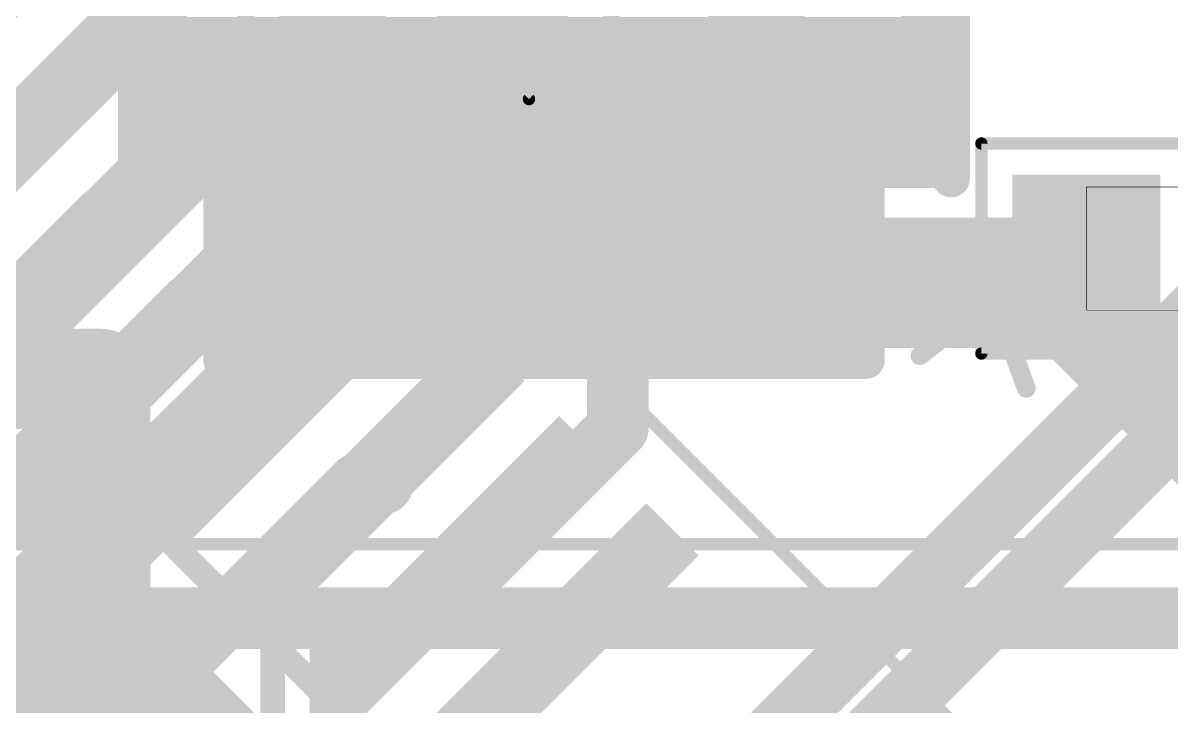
# Model space of a CAD drawing. Extents: x -4.1 to 63.7, y 1.1 to 51.7.
# Drawn here: x 23.687 to 28.343, y 14.043 to 16.815 of the extents above; entities that cross this region are included whole.
import ezdxf

# ---------------------------------------------------------------- set-up
doc = ezdxf.new("R2010")
doc.units = 0
for name, color, linetype in [('1', 12, 'CONTINUOUS'), ('15', 30, 'CONTINUOUS'), ('16', 132, 'CONTINUOUS'), ('18', 110, 'CONTINUOUS'), ('2', 41, 'CONTINUOUS'), ('21', 253, 'CONTINUOUS'), ('22', 253, 'CONTINUOUS'), ('39', 12, 'CONTINUOUS'), ('40', 132, 'CONTINUOUS'), ('51', 253, 'CONTINUOUS'), ('52', 253, 'CONTINUOUS')]:
    doc.layers.add(name, color=color, linetype=linetype)

# ---------------------------------------------------------------- blocks, each defined once
blk = doc.blocks.new('RECT')
blk.add_solid([(-0.5, -0.5), (0.5, -0.5), (-0.5, 0.5), (0.5, 0.5)])
blk = doc.blocks.new('ROUNDV')
at = {"const_width": 0.5}
blk.add_lwpolyline([(0, -0.25, 1), (0, 0.25, 1), (0, -0.25)], format="xyb", dxfattribs=at)

msp = doc.modelspace()

# ---------------------------------------------------------------- linework, layer by layer
at = {"layer": '1'}
for points, const_width in [([(23.6786, 16.3604), (25.0105, 17.6923)], 0.25), ([(26.9, 17.1), (26.1, 16.3)], 0.25), ([(24.3857, 15.6533), (25.0324, 16.3)], 0.25), ([(25.0324, 16.3), (26.1, 16.3)], 0.25), ([(24.0322, 16.0068), (23.4253, 15.4)], 0.3048), ([(24.7393, 15.2997), (25.3396, 15.9)], 0.25), ([(25.3396, 15.9), (25.9, 15.9)], 0.25), ([(25.9, 15.9), (26.1, 15.7)], 0.25), ([(26.1, 15.7), (27.9, 15.7)], 0.4064), ([(27.9, 15.7), (28.7, 14.9)], 0.4064), ([(24.3857, 15.6533), (23.5324, 14.8)], 0.3048), ([(26.1, 15.173), (26.1, 15.7)], 0.25), ([(26.1, 15.173), (25.5196, 14.5926)], 0.25), ([(24.285, 14.185), (25.0462, 14.9462)], 0.25), ([(25.0462, 14.9462), (25.0928, 14.9462)], 0.25), ([(25.1462, 14.9462), (25.0928, 14.9462)], 0.25), ([(25.4464, 14.5926), (25.5196, 14.5926)], 0.25), ([(25.8, 14.2391), (25.1679, 13.607)], 0.25), ([(24.285, 13.607), (24.285, 14.185)], 0.25)]:
    msp.add_lwpolyline(points, dxfattribs=dict(at, const_width=const_width))
for points, const_width in [([(23.6344, 16.4046, 1), (23.7228, 16.3162)], 0.125), ([(25.0324, 16.3625, 1), (25.0324, 16.2375)], 0.125), ([(25.0766, 16.2558, 1), (24.9883, 16.3442)], 0.125), ([(26.0558, 16.3442, 1), (26.1442, 16.2558)], 0.125), ([(26.1, 16.2375, 1), (26.1, 16.3625)], 0.125), ([(24.0861, 15.953, 1), (23.9783, 16.0607)], 0.1524), ([(25.3396, 15.9625, 1), (25.3396, 15.8375)], 0.125), ([(25.3838, 15.8558, 1), (25.2954, 15.9442)], 0.125), ([(25.9442, 15.9442, 1), (25.8558, 15.8558)], 0.125), ([(25.9, 15.8375, 1), (25.9, 15.9625)], 0.125), ([(26.1, 15.8016, 1), (26.1, 15.5984)], 0.2032), ([(27.9718, 15.7718, 1), (27.8282, 15.6282)], 0.2032), ([(27.9, 15.5984, 1), (27.9, 15.8016)], 0.2032), ([(24.4396, 15.5994, 1), (24.3319, 15.7072)], 0.1524), ([(26.1625, 15.7, 1), (26.0375, 15.7)], 0.125), ([(26.0558, 15.6558, 1), (26.1442, 15.7442)], 0.125), ([(24.3415, 15.6975, 1), (24.4299, 15.6091)], 0.125), ([(24.6951, 15.3439, 1), (24.7835, 15.2555)], 0.125), ([(26.1442, 15.1288, 1), (26.0558, 15.2172)], 0.125), ([(26.0375, 15.173, 1), (26.1625, 15.173)], 0.125), ([(25.0462, 15.0087, 1), (25.0462, 14.8837)], 0.125), ([(25.0904, 14.902, 1), (25.002, 14.9904)], 0.125), ([(25.0928, 15.0087, 1), (25.0928, 14.8837)], 0.125), ([(25.0928, 14.8837, 1), (25.0928, 15.0087)], 0.125), ([(25.1462, 14.8837, 1), (25.1462, 15.0087)], 0.125), ([(25.4464, 14.6551, 1), (25.4464, 14.5301)], 0.125), ([(25.5196, 14.5301, 1), (25.5196, 14.6551)], 0.125), ([(25.4754, 14.6368, 1), (25.5638, 14.5484)], 0.125), ([(25.8441, 14.1949, 1), (25.7558, 14.2833)], 0.125), ([(24.3475, 14.185, 1), (24.2225, 14.185)], 0.125), ([(24.2408, 14.2292, 1), (24.3292, 14.1408)], 0.125)]:
    msp.add_lwpolyline(points, format="xyb", dxfattribs=dict(at, const_width=const_width))
at = {"layer": '15'}
for points, const_width in [([(38.6, 25.8), (14.8, 2)], 0.25), ([(16, 2.8), (37.45, 24.25)], 0.254), ([(22.3, 13.6), (30.8, 22.1)], 0.25), ([(30.1, 22), (22.4, 14.3)], 0.3048)]:
    msp.add_lwpolyline(points, dxfattribs=dict(at, const_width=const_width))
at = {"layer": '16'}
for points, const_width in [([(26.75, 16.7778), (25.844, 17.6838)], 0.25), ([(26.75, 16.7778), (26.75, 16.1332)], 0.25), ([(25.8, 16.1332), (24.85, 16.1332)], 0.4064), ([(24.85, 15.55), (24.85, 16.1332)], 0.4064), ([(26.9832, 15.9), (26.75, 16.1332)], 0.25), ([(28, 15.9), (26.9832, 15.9)], 0.25), ([(23.6, 14.3), (24.85, 15.55)], 0.4064), ([(23.6, 14.3), (23.6, 12.635)], 0.4064)]:
    msp.add_lwpolyline(points, dxfattribs=dict(at, const_width=const_width))
for points, const_width in [([(26.8125, 16.7778, 1), (26.6875, 16.7778)], 0.125), ([(26.7058, 16.7336, 1), (26.7942, 16.822)], 0.125), ([(24.85, 16.2348, 1), (24.85, 16.0316)], 0.2032), ([(24.9516, 16.1332, 1), (24.7484, 16.1332)], 0.2032), ([(25.8, 16.0316, 1), (25.8, 16.2348)], 0.2032), ([(26.7942, 16.1774, 1), (26.7058, 16.089)], 0.125), ([(26.6875, 16.1332, 1), (26.8125, 16.1332)], 0.125), ([(26.9832, 15.9625, 1), (26.9832, 15.8375)], 0.125), ([(28, 15.8375, 1), (28, 15.9625)], 0.125), ([(26.939, 15.8558, 1), (27.0274, 15.9442)], 0.125), ([(24.9218, 15.4782, 1), (24.7782, 15.6218)], 0.2032), ([(24.7484, 15.55, 1), (24.9516, 15.55)], 0.2032), ([(23.7016, 14.3, 1), (23.4984, 14.3)], 0.2032), ([(23.5282, 14.3718, 1), (23.6718, 14.2282)], 0.2032)]:
    msp.add_lwpolyline(points, format="xyb", dxfattribs=dict(at, const_width=const_width))
at = {"layer": '2'}
for points, const_width in [([(19.3, 15.3714), (24, 15.3714)], 0.4064), ([(24, 15.3714), (24, 13.8)], 0.4064), ([(38.5, 14.4), (4.2, 14.4)], 0.25)]:
    msp.add_lwpolyline(points, dxfattribs=dict(at, const_width=const_width))
at = {"layer": '2', "const_width": 0.2032}
for points in [[(24.1016, 15.3714, 1), (23.8984, 15.3714)], [(24, 15.2698, 1), (24, 15.473)]]:
    msp.add_lwpolyline(points, format="xyb", dxfattribs=at)
at = {"layer": '21', "const_width": 0.2}
msp.add_lwpolyline([(19.0909, 19.4094), (25.667, 12.8333)], dxfattribs=at)
at = {"layer": '22'}
for points, const_width in [([(24.149, 16.184), (24.149, 18.216)], 0.1524), ([(27.451, 18.216), (27.451, 16.184)], 0.1524), ([(27.6232, 15.6979), (27.7558, 16.0626)], 0.0762), ([(27.6232, 15.6979), (27.3247, 15.93)], 0.0762), ([(27.3247, 15.4657), (27.6232, 15.6979)], 0.0762), ([(28.0211, 15.6979), (27.6232, 15.6979)], 0.0762), ([(27.6232, 15.6979), (27.7558, 15.3331)], 0.0762), ([(33.45, 14.375), (24.95, 14.375)], 0.2), ([(24.95, 14.375), (24.95, 3.225)], 0.2)]:
    msp.add_lwpolyline(points, dxfattribs=dict(at, const_width=const_width))
for points, const_width in [([(24.1109, 16.184, 1), (24.1871, 16.184)], 0.0762), ([(27.4129, 16.184, 1), (27.4891, 16.184)], 0.0762), ([(27.7737, 16.0561, 1), (27.7379, 16.0692)], 0.0381), ([(27.3364, 15.945, 1), (27.313, 15.915)], 0.0381), ([(27.6232, 15.7169, 1), (27.6232, 15.6788)], 0.0381), ([(27.6411, 15.7044, 1), (27.6053, 15.6914)], 0.0381), ([(27.6053, 15.7044, 1), (27.6411, 15.6914)], 0.0381), ([(27.6348, 15.6828, 1), (27.6115, 15.7129)], 0.0381), ([(27.6115, 15.6828, 1), (27.6348, 15.7129)], 0.0381), ([(28.0211, 15.6788, 1), (28.0211, 15.7169)], 0.0381), ([(27.313, 15.4808, 1), (27.3364, 15.4507)], 0.0381), ([(27.7379, 15.3266, 1), (27.7737, 15.3396)], 0.0381), ([(24.95, 14.425, 1), (24.95, 14.325)], 0.1), ([(25, 14.375, 1), (24.9, 14.375)], 0.1)]:
    msp.add_lwpolyline(points, format="xyb", dxfattribs=dict(at, const_width=const_width))
at = {"layer": '39', "const_width": 0.05}
for points in [[(25.7391, 16.5062), (27.0489, 17.8161)], [(25.1363, 17.109), (25.7391, 16.5062)]]:
    msp.add_lwpolyline(points, dxfattribs=at)
at = {"layer": '39', "const_width": 0.025}
for points in [[(25.7302, 16.5151, 1), (25.7479, 16.4974)], [(25.7302, 16.4974, 1), (25.7479, 16.5151)]]:
    msp.add_lwpolyline(points, format="xyb", dxfattribs=at)
at = {"layer": '40'}
for points, const_width in [([(24.1744, 18.1779), (24.1744, 16.2221)], 0.1524), ([(27.4256, 16.2221), (27.4256, 18.1779)], 0.1524), ([(24.1744, 18.1652), (24.1744, 16.2348)], 0.1524), ([(27.4256, 16.2348), (27.4256, 18.1652)], 0.1524), ([(24.1744, 16.764), (27.4256, 16.764)], 0.1524), ([(24.1744, 16.6116), (27.4256, 16.6116)], 0.1524), ([(24.1744, 16.4592), (27.4256, 16.4592)], 0.1524), ([(24.1744, 16.3068), (27.4256, 16.3068)], 0.1524), ([(27.5738, 15.4738), (27.5738, 16.3262)], 0.05), ([(27.5738, 16.3262), (29.4262, 16.3262)], 0.05), ([(24.1744, 16.2348), (24.5046, 16.2348)], 0.1524), ([(24.1744, 16.2221), (24.4944, 16.2221)], 0.1524), ([(24.4944, 16.2221), (24.4944, 15.4474)], 0.1524), ([(24.5046, 16.2348), (24.5046, 15.4474)], 0.1524), ([(27.0954, 15.4474), (27.0954, 16.2348)], 0.1524), ([(27.0954, 16.2348), (27.4256, 16.2348)], 0.1524), ([(27.1056, 15.4474), (27.1056, 16.2221)], 0.1524), ([(27.1056, 16.2221), (27.4256, 16.2221)], 0.1524), ([(24.4944, 16.1544), (27.1056, 16.1544)], 0.1524), ([(24.4944, 16.002), (27.1056, 16.002)], 0.1524), ([(24.4944, 15.8496), (27.1056, 15.8496)], 0.1524), ([(24.4944, 15.6972), (27.1056, 15.6972)], 0.1524), ([(24.4944, 15.5448), (27.1056, 15.5448)], 0.1524), ([(24.4944, 15.4474), (27.1056, 15.4474)], 0.1524), ([(24.5046, 15.4474), (27.0954, 15.4474)], 0.1524), ([(29.4262, 15.4738), (27.5738, 15.4738)], 0.05)]:
    msp.add_lwpolyline(points, dxfattribs=dict(at, const_width=const_width))
for points, const_width in [([(24.1744, 16.8021, 1), (24.1744, 16.7259)], 0.0762), ([(27.4256, 16.7259, 1), (27.4256, 16.8021)], 0.0762), ([(24.1744, 16.6497, 1), (24.1744, 16.5735)], 0.0762), ([(27.4256, 16.5735, 1), (27.4256, 16.6497)], 0.0762), ([(24.1744, 16.4973, 1), (24.1744, 16.4211)], 0.0762), ([(27.4256, 16.4211, 1), (27.4256, 16.4973)], 0.0762), ([(24.1744, 16.3449, 1), (24.1744, 16.2687)], 0.0762), ([(27.4256, 16.2687, 1), (27.4256, 16.3449)], 0.0762), ([(27.5863, 16.3262, 1), (27.5613, 16.3262)], 0.025), ([(27.5738, 16.3387, 1), (27.5738, 16.3137)], 0.025), ([(24.1744, 16.2729, 1), (24.1744, 16.1967)], 0.0762), ([(24.1744, 16.2602, 1), (24.1744, 16.184)], 0.0762), ([(24.5325, 16.2221, 1), (24.4563, 16.2221)], 0.0762), ([(24.5427, 16.2348, 1), (24.4665, 16.2348)], 0.0762), ([(24.4944, 16.184, 1), (24.4944, 16.2602)], 0.0762), ([(24.5046, 16.1967, 1), (24.5046, 16.2729)], 0.0762), ([(27.1335, 16.2348, 1), (27.0573, 16.2348)], 0.0762), ([(27.0954, 16.2729, 1), (27.0954, 16.1967)], 0.0762), ([(27.1437, 16.2221, 1), (27.0675, 16.2221)], 0.0762), ([(27.1056, 16.2602, 1), (27.1056, 16.184)], 0.0762), ([(27.4256, 16.1967, 1), (27.4256, 16.2729)], 0.0762), ([(27.4256, 16.184, 1), (27.4256, 16.2602)], 0.0762), ([(24.1363, 16.2348, 1), (24.2125, 16.2348)], 0.0762), ([(24.1363, 16.2221, 1), (24.2125, 16.2221)], 0.0762), ([(27.3875, 16.2348, 1), (27.4637, 16.2348)], 0.0762), ([(27.3875, 16.2221, 1), (27.4637, 16.2221)], 0.0762), ([(24.4944, 16.1925, 1), (24.4944, 16.1163)], 0.0762), ([(27.1056, 16.1163, 1), (27.1056, 16.1925)], 0.0762), ([(24.4944, 16.0401, 1), (24.4944, 15.9639)], 0.0762), ([(27.1056, 15.9639, 1), (27.1056, 16.0401)], 0.0762), ([(24.4944, 15.8877, 1), (24.4944, 15.8115)], 0.0762), ([(27.1056, 15.8115, 1), (27.1056, 15.8877)], 0.0762), ([(24.4944, 15.7353, 1), (24.4944, 15.6591)], 0.0762), ([(27.1056, 15.6591, 1), (27.1056, 15.7353)], 0.0762), ([(24.4944, 15.5829, 1), (24.4944, 15.5067)], 0.0762), ([(27.1056, 15.5067, 1), (27.1056, 15.5829)], 0.0762), ([(24.4944, 15.4855, 1), (24.4944, 15.4093)], 0.0762), ([(24.5046, 15.4855, 1), (24.5046, 15.4093)], 0.0762), ([(27.0954, 15.4093, 1), (27.0954, 15.4855)], 0.0762), ([(27.1056, 15.4093, 1), (27.1056, 15.4855)], 0.0762), ([(24.4563, 15.4474, 1), (24.5325, 15.4474)], 0.0762), ([(24.4665, 15.4474, 1), (24.5427, 15.4474)], 0.0762), ([(27.0573, 15.4474, 1), (27.1335, 15.4474)], 0.0762), ([(27.0675, 15.4474, 1), (27.1437, 15.4474)], 0.0762), ([(27.5738, 15.4863, 1), (27.5738, 15.4613)], 0.025), ([(27.5613, 15.4738, 1), (27.5863, 15.4738)], 0.025)]:
    msp.add_lwpolyline(points, format="xyb", dxfattribs=dict(at, const_width=const_width))
at = {"layer": '51'}
for points, const_width in [([(19.0909, 22.3439), (28.6015, 12.8333)], 0.05), ([(19.0909, 19.9044), (26.162, 12.8333)], 0.1)]:
    msp.add_lwpolyline(points, dxfattribs=dict(at, const_width=const_width))
at = {"layer": '52'}
for points, const_width in [([(24.276, 16.3364), (24.276, 18.0636)], 0.1524), ([(27.324, 16.8952), (27.324, 16.3364)], 0.1524), ([(26.658, 16.4091), (26.7906, 16.7738)], 0.0762), ([(26.658, 16.4091), (26.3595, 16.6412)], 0.0762), ([(26.3595, 16.1769), (26.658, 16.4091)], 0.0762), ([(27.0559, 16.4091), (26.658, 16.4091)], 0.0762), ([(26.658, 16.4091), (26.7906, 16.0443)], 0.0762), ([(24.276, 16.3364), (24.6062, 16.3364)], 0.1524), ([(24.6062, 16.3364), (25.1142, 16.3364)], 0.1524), ([(24.6062, 15.7014), (24.6062, 16.3364)], 0.1524), ([(25.546, 16.3364), (25.1142, 16.3364)], 0.1524), ([(25.1142, 16.3364), (25.1142, 15.7014)], 0.1524), ([(26.4858, 16.3364), (25.546, 16.3364)], 0.1524), ([(25.546, 16.3364), (26.054, 16.311)], 0.1524), ([(25.546, 15.7014), (25.546, 16.3364)], 0.1524), ([(27.324, 16.3364), (26.4858, 16.3364)], 0.1524), ([(26.4858, 16.3364), (26.9938, 16.311)], 0.1524), ([(26.4858, 15.7014), (26.4858, 16.3364)], 0.1524), ([(26.054, 16.311), (26.054, 15.7014)], 0.1524), ([(26.9938, 16.311), (26.9938, 15.7014)], 0.1524), ([(28, 16.15), (28, 15.65)], 0.0025), ([(29, 16.15), (28, 16.15)], 0.0025), ([(25.1142, 15.7014), (24.6062, 15.7014)], 0.1524), ([(26.054, 15.7014), (25.546, 15.7014)], 0.1524), ([(26.9938, 15.7014), (26.4858, 15.7014)], 0.1524), ([(28, 15.65), (29, 15.65)], 0.0025), ([(36.1, 14.7), (22.3, 14.7)], 0.05), ([(33.7, 14.375), (24.7, 14.375)], 0.1), ([(24.7, 14.375), (24.7, 3.225)], 0.1)]:
    msp.add_lwpolyline(points, dxfattribs=dict(at, const_width=const_width))
for points, const_width in [([(26.8085, 16.7673, 1), (26.7727, 16.7804)], 0.0381), ([(26.3712, 16.6562, 1), (26.3478, 16.6262)], 0.0381), ([(26.658, 16.4281, 1), (26.658, 16.39)], 0.0381), ([(26.6759, 16.4156, 1), (26.6401, 16.4026)], 0.0381), ([(26.6696, 16.394, 1), (26.6463, 16.4241)], 0.0381), ([(26.6463, 16.394, 1), (26.6696, 16.4241)], 0.0381), ([(27.0559, 16.39, 1), (27.0559, 16.4281)], 0.0381), ([(24.276, 16.3745, 1), (24.276, 16.2983)], 0.0762), ([(24.6062, 16.3745, 1), (24.6062, 16.2983)], 0.0762), ([(24.6443, 16.3364, 1), (24.5681, 16.3364)], 0.0762), ([(24.6062, 16.2983, 1), (24.6062, 16.3745)], 0.0762), ([(25.1142, 16.3745, 1), (25.1142, 16.2983)], 0.0762), ([(25.1523, 16.3364, 1), (25.0761, 16.3364)], 0.0762), ([(25.1142, 16.2983, 1), (25.1142, 16.3745)], 0.0762), ([(25.546, 16.3745, 1), (25.546, 16.2983)], 0.0762), ([(25.5479, 16.3745, 1), (25.5441, 16.2983)], 0.0762), ([(25.5841, 16.3364, 1), (25.5079, 16.3364)], 0.0762), ([(25.546, 16.2983, 1), (25.546, 16.3745)], 0.0762), ([(26.4858, 16.3745, 1), (26.4858, 16.2983)], 0.0762), ([(26.4877, 16.3745, 1), (26.4839, 16.2983)], 0.0762), ([(26.5239, 16.3364, 1), (26.4477, 16.3364)], 0.0762), ([(26.4858, 16.2983, 1), (26.4858, 16.3745)], 0.0762), ([(26.6401, 16.4156, 1), (26.6759, 16.4026)], 0.0381), ([(27.324, 16.2983, 1), (27.324, 16.3745)], 0.0762), ([(24.2379, 16.3364, 1), (24.3141, 16.3364)], 0.0762), ([(26.0921, 16.311, 1), (26.0159, 16.311)], 0.0762), ([(26.0521, 16.2729, 1), (26.0559, 16.3491)], 0.0762), ([(27.0319, 16.311, 1), (26.9557, 16.311)], 0.0762), ([(26.9919, 16.2729, 1), (26.9957, 16.3491)], 0.0762), ([(27.2859, 16.3364, 1), (27.3621, 16.3364)], 0.0762), ([(26.3478, 16.192, 1), (26.3712, 16.1619)], 0.0381), ([(28.0006, 16.15, 1), (27.9994, 16.15)], 0.0013), ([(28, 16.1506, 1), (28, 16.1494)], 0.0013), ([(26.7727, 16.0378, 1), (26.8085, 16.0508)], 0.0381), ([(24.6062, 15.7395, 1), (24.6062, 15.6633)], 0.0762), ([(24.5681, 15.7014, 1), (24.6443, 15.7014)], 0.0762), ([(25.0761, 15.7014, 1), (25.1523, 15.7014)], 0.0762), ([(25.1142, 15.6633, 1), (25.1142, 15.7395)], 0.0762), ([(25.546, 15.7395, 1), (25.546, 15.6633)], 0.0762), ([(25.5079, 15.7014, 1), (25.5841, 15.7014)], 0.0762), ([(26.0159, 15.7014, 1), (26.0921, 15.7014)], 0.0762), ([(26.054, 15.6633, 1), (26.054, 15.7395)], 0.0762), ([(26.4858, 15.7395, 1), (26.4858, 15.6633)], 0.0762), ([(26.4477, 15.7014, 1), (26.5239, 15.7014)], 0.0762), ([(26.9557, 15.7014, 1), (27.0319, 15.7014)], 0.0762), ([(26.9938, 15.6633, 1), (26.9938, 15.7395)], 0.0762), ([(28, 15.6506, 1), (28, 15.6494)], 0.0013), ([(27.9994, 15.65, 1), (28.0006, 15.65)], 0.0013), ([(24.7, 14.4, 1), (24.7, 14.35)], 0.05), ([(24.725, 14.375, 1), (24.675, 14.375)], 0.05)]:
    msp.add_lwpolyline(points, format="xyb", dxfattribs=dict(at, const_width=const_width))

# ---------------------------------------------------------------- block references
at = {"layer": '1'}
for p, xscale, yscale, rotation in [((25.7391, 17.109), 0.6, 0.6, 225), ((23.3251, 16.7139), 1.475, 0.3, 45), ((23.6786, 16.3604), 1.475, 0.3, 45), ((24.0322, 16.0068), 1.475, 0.3, 45), ((24.3857, 15.6533), 1.475, 0.3, 45), ((24.7393, 15.2997), 1.475, 0.3, 45), ((25.0928, 14.9462), 1.475, 0.3, 45), ((25.4464, 14.5926), 1.475, 0.3, 45), ((25.8, 14.2391), 1.475, 0.3, 45)]:
    msp.add_blockref('RECT', p, dxfattribs=dict(at, xscale=xscale, yscale=yscale, rotation=rotation))
at = {"layer": '16', "xscale": 1.1684, "yscale": 0.508, "rotation": 90}
for p in [(24.85, 16.1332), (25.8, 16.1332), (26.75, 16.1332)]:
    msp.add_blockref('RECT', p, dxfattribs=at)
at = {"layer": '16', "xscale": 0.6, "yscale": 0.6}
msp.add_blockref('RECT', (28, 15.9), dxfattribs=at)
at = {"layer": '18', "xscale": 0.4024, "yscale": 0.4024}
msp.add_blockref('ROUNDV', (23.6, 14.3), dxfattribs=at)
msp.add_blockref('ROUNDV', (23.6, 14.3), dxfattribs=at)
at = {"layer": '52', "xscale": 0.2, "yscale": 0.5}
msp.add_blockref('RECT', (28.1, 15.9), dxfattribs=at)

doc.saveas('drawing.dxf')
